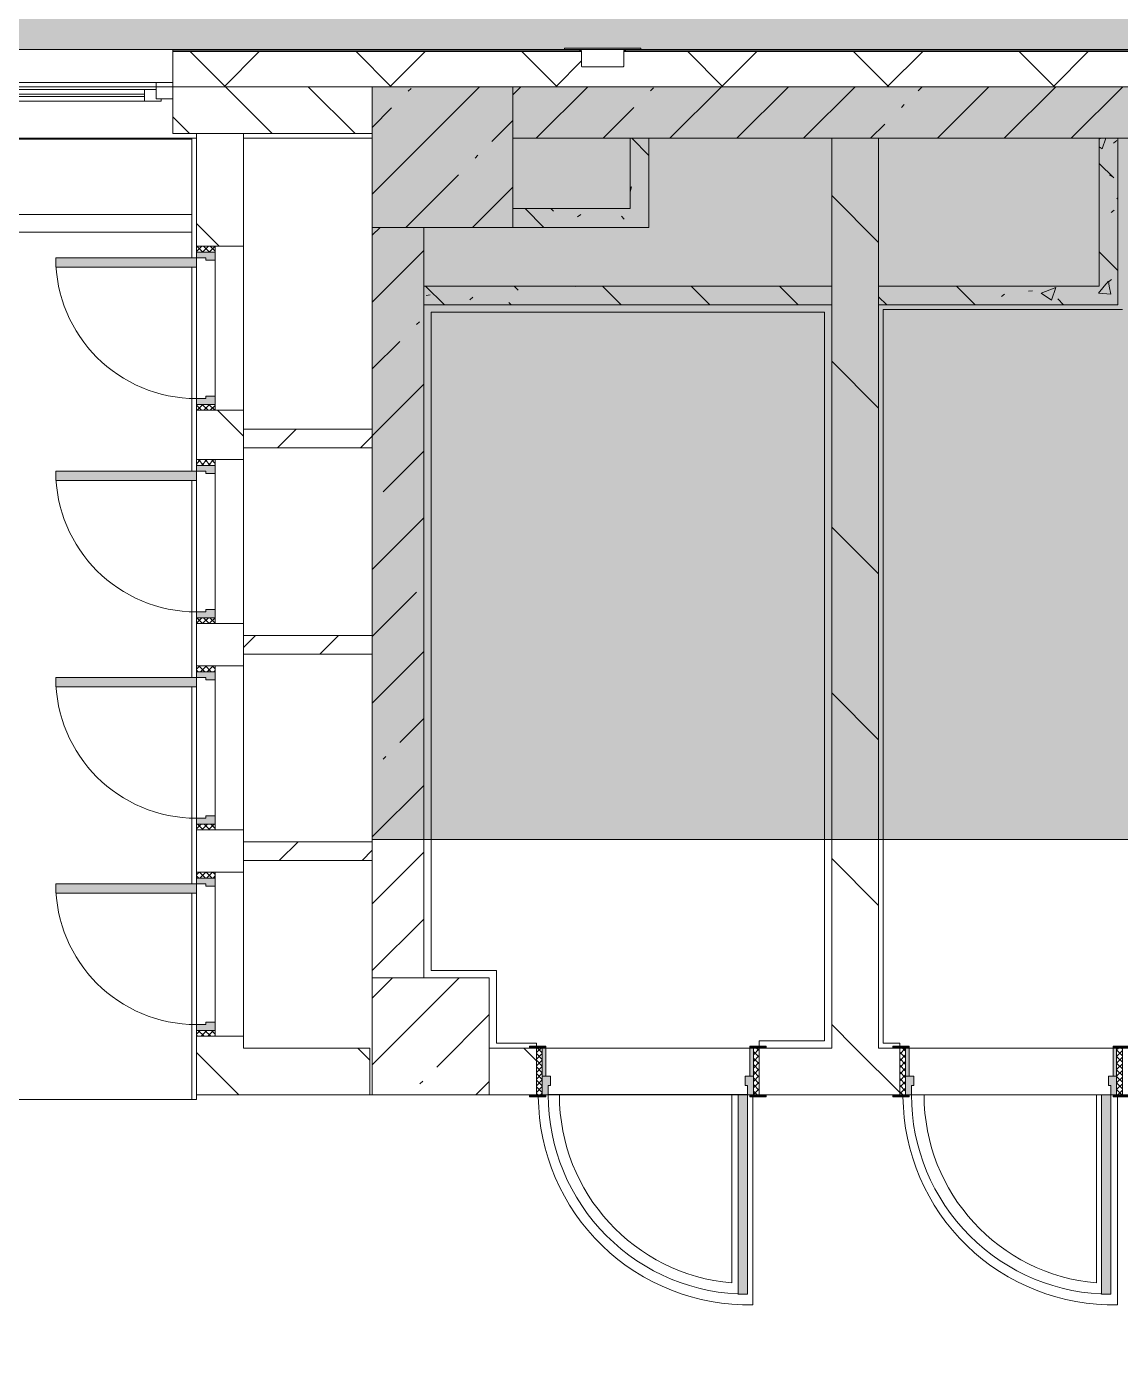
# Model space of a CAD drawing. Header units: millimetres. Extents: x 63482 to 319368, y -8553 to 29000.
# Drawn here: x 147026 to 151689, y 9735 to 15455 of the extents above; entities that cross this region are included whole.
import ezdxf

# ---------------------------------------------------------------- set-up
doc = ezdxf.new("R2010")
doc.units = ezdxf.units.MM
for name, color, linetype, lineweight in [('A-DETL', 7, 'Continuous', 5), ('A-GENM-3', 7, 'Continuous', 5), ('A-GLAZ-2', 7, 'Continuous', 5), ('A-WALL', 7, 'Continuous', 9), ('A-WALL-4', 7, 'Continuous', 5), ('I-WALL-2', 7, 'Continuous', 5), ('S-COLS', 7, 'Continuous', 5)]:
    doc.layers.add(name, color=color, linetype=linetype, lineweight=lineweight)
doc.layers.add('A-DETL-GENF-2', color=7, linetype='Continuous', lineweight=9, true_color=0xd4d4d4, transparency=0.4)
doc.layers.add('A-DETL-GENF-3', color=7, linetype='Continuous', lineweight=9, true_color=0x4994b4, transparency=0.4)
for name, color, linetype, lineweight, true_color in [('A-DOOR-3', 7, 'Continuous', 5, 0xaaaaaa), ('A-DOOR-4', 7, 'Continuous', 5, 0xe2e2e2), ('A-DOOR-FRAM-2', 7, 'Continuous', 5, 0xe2e2e2), ('A-DOOR-FRAM-3', 7, 'Continuous', 5, 0xaaaaaa), ('A-FLOR-2', 7, 'Continuous', 5, 0xaaaaaa), ('A-FLOR-3', 7, 'Continuous', 5, 0x6f9cb0), ('A-GENM-4', 7, 'Continuous', 5, 0x7f7f7f), ('A-WALL-5', 7, 'Continuous', 5, 0x2b586c), ('A-WALL-6', 7, 'Continuous', 9, 0x2b586c), ('A-WALL-7', 7, 'Continuous', 5, 0x7f7f7f), ('I-WALL-3', 7, 'Continuous', 5, 0x2b586c), ('I-WALL-4', 7, 'Continuous', 5, 0x787878), ('S-COLS-1', 7, 'Continuous', 5, 0x2b586c)]:
    doc.layers.add(name, color=color, linetype=linetype, lineweight=lineweight, true_color=true_color)
pattern_1 = [(135, (134788.6, 0), (-353.553, -353.553), [])]
pattern_2 = [(135, (1826.41, 164.685), (-14.14214, -14.14214), []), (225, (1826.41, 164.685), (14.14214, -14.14214), [])]
pattern_3 = [(45, (-296.384, 164.685), (-14.1421, 14.1421), []), (135, (-296.384, 164.685), (-14.1421, -14.1421), [])]
pattern_4 = [(135, (134788.6, 0), (-377.171, -377.171), [533.4, -88.9, 17.78, -88.9]), (135, (134788.6, 376.94), (-377.171, -377.171), []), (50, (134788.6, 0), (637.645, -55.787), [66.675, -733.425]), (355, (134788.6, 0), (-123.35, 668.7), [53.34, -586.74]), (100.451, (134841.7, -4.65), (514.299, 612.908), [56.665, -623.315]), (46.184, (134788.6, 177.8), (948.776, -147.15), [100.012, -1100.137]), (96.636, (134867.7, 165.5), (830.91, 865.997), [85, -934.973]), (351.184, (134788.6, 177.8), (830.918, 865.99), [80.01, -880.11]), (21, (134877.5, 133.35), (530.65, -357.928), [66.675, -733.425]), (326, (134877.5, 133.35), (216.308, 644.658), [53.34, -586.74]), (71.451, (134921.7, 103.5), (746.96, 286.724), [56.665, -623.315]), (37.5, (134788.6, 0), (10.8105, 295.9426), [16.764, -562.864, 16.764, -578.866, -588.962]), (37.5, (134788.6, 0), (10.8105, 295.9426), [-1175.258, 16.764, -572.198]), (7.5, (134788.6, 0), (233.869, 350.6318), [16.764, -322.834, 16.764, -549.529, -224.472]), (7.5, (134788.6, 0), (233.869, 350.6318), [-905.891, 16.764, -207.708]), (327.5, (134590.34, 0), (474.5678, -20.0513), [16.764, -205.486, 16.764, -676.656, -920.115]), (327.5, (134590.34, 0), (474.5678, -20.0513), [-915.67, 16.764, -903.351]), (317.5, (134501.44, 0), (518.452, 88.993), [16.764, -272.161, 16.764, -443.738, -653.415]), (317.5, (134501.44, 0), (518.452, 88.993), [-749.427, 16.764, -636.651])]
pattern_5 = [(45, (134788.6, 0), (-285.123, 285.123), []), (45, (135073.7, 0), (-285.123, 285.123), [504.031, -100.806, 16.764, -84.042])]
pattern_6 = [(45, (134788.6, 0), (-176.7767, 176.7767), [])]

# ---------------------------------------------------------------- blocks, each defined once
blk = doc.blocks.new('BSC_Колонна _Прямоугольная - 600х600-V53-Общий план 3 этажа с размещением фрагментов 3_1-3_8')
at = {"layer": 'S-COLS'}
h = blk.add_hatch(dxfattribs=at)
h.set_pattern_fill('FP_44', color=256, style=0, pattern_type=2)
h.set_pattern_definition([(45, (-14010, -14900), (-285.123, 285.123), []), (45, (-13724.88, -14900), (-285.123, 285.123), [504.031, -100.806, 16.764, -84.042])])
h.paths.add_polyline_path([(-299.7, -300), (300, -300), (300, 300), (-299.7, 300), (-299.7, 212.7)])
blk.add_line((-300, 300), (-300, -300), dxfattribs=at)
at = {"layer": 'S-COLS-1'}
for p, q in [((300, 300), (-299.7, 300)), ((300, -300), (300, 300)), ((-299.7, -300), (300, -300))]:
    blk.add_line(p, q, dxfattribs=at)
blk = doc.blocks.new('110_Дверь_СКБ_1Ст_Внутренняя1 - Д-7_п__950x2100h_Туалет EW30-32897972-Общий план 3 этажа с размещением фрагментов 3_1-3_8')
at = {"layer": 'A-DOOR-3'}
h = blk.add_hatch(dxfattribs=at)
h.set_pattern_fill('FP_54', color=256, style=0, pattern_type=2)
h.set_pattern_definition(pattern_2)
h.paths.add_polyline_path([(487.5, 100), (462.5, 100), (462.5, -100), (487.5, -100), (487.5, 28.7)])
at = {"layer": 'A-DOOR-4'}
h = blk.add_hatch(color=256, dxfattribs=at)
h.paths.add_polyline_path([(462.5, 100), (437.5, 100), (437.5, 60), (427.5, 60), (427.5, 20), (462.5, 20), (462.5, 28.7)])
h.paths.add_polyline_path([(-437.5, 100), (-437.5, 20), (-402.5, 20), (-402.5, 60), (-412.5, 60), (-412.5, 100)])
at = {"layer": 'A-DOOR-FRAM-2'}
for points in [[(-412.5, 950), (-412.5, 100), (-372.5, 100), (-372.5, 950)], [(-492.5, 108), (-492.5, 100), (-422.5, 100), (-422.5, 108)], [(517.5, 108), (447.5, 108), (447.5, 100), (517.5, 100)], [(-422.5, 20), (-437.5, 20), (-437.5, -100), (-422.5, -100)], [(462.5, 20), (447.5, 20), (447.5, -100), (462.5, -100)], [(-492.5, -100), (-492.5, -108), (-422.5, -108), (-422.5, -100)], [(447.5, -100), (447.5, -108), (517.5, -108), (517.5, -100)]]:
    blk.add_hatch(color=256, dxfattribs=at).paths.add_polyline_path(points)
at = {"layer": 'A-DOOR-FRAM-3'}
h = blk.add_hatch(dxfattribs=at)
h.set_pattern_fill('FP_55', color=256, style=0, pattern_type=2)
h.set_pattern_definition(pattern_3)
h.paths.add_polyline_path([(-437.5, 100), (-462.5, 100), (-462.5, -100), (-437.5, -100), (-437.5, 28.7)])
at = {"layer": 'A-DOOR-3'}
for p, q in [((-412.5, 950), (-412.5, 100)), ((-372.5, 950), (-412.5, 950)), ((-372.5, 100), (-372.5, 950)), ((-412.5, 100), (-372.5, 100))]:
    blk.add_line(p, q, dxfattribs=at)
blk.add_arc((-412.5, 100), 850, 360, 90, dxfattribs=at)
at = {"layer": 'A-DOOR-FRAM-3'}
for p, q in [((-422.5, 108), (-492.5, 108)), ((-492.5, 108), (-492.5, 100)), ((-492.5, 100), (-422.5, 100)), ((-437.5, 100), (-462.5, 100)), ((-462.5, 100), (-462.5, -100)), ((-412.5, 100), (-437.5, 100)), ((-437.5, 100), (-437.5, 20)), ((-437.5, -100), (-437.5, 100)), ((-422.5, 100), (-437.5, 100)), ((-437.5, 100), (-437.5, 99)), ((-437.5, 99), (-422.5, 99)), ((-422.5, 100), (-422.5, 108)), ((-422.5, 99), (-422.5, 100)), ((-412.5, 60), (-412.5, 100)), ((-402.5, 60), (-412.5, 60)), ((-402.5, 20), (-402.5, 60)), ((437.5, 60), (427.5, 60)), ((427.5, 60), (427.5, 20)), ((437.5, 100), (437.5, 60)), ((462.5, 100), (437.5, 100)), ((517.5, 108), (447.5, 108)), ((447.5, 108), (447.5, 100)), ((462.5, 100), (447.5, 100)), ((447.5, 100), (447.5, 99)), ((447.5, 100), (517.5, 100)), ((447.5, 99), (462.5, 99)), ((462.5, 20), (462.5, 100)), ((487.5, 100), (462.5, 100)), ((462.5, 100), (462.5, -100)), ((462.5, 99), (462.5, 100)), ((487.5, -100), (487.5, 100)), ((517.5, 100), (517.5, 108)), ((-437.5, 20), (-402.5, 20)), ((-422.5, 20), (-437.5, 20)), ((-437.5, 20), (-437.5, -100)), ((-422.5, -100), (-422.5, 20)), ((427.5, 20), (462.5, 20)), ((462.5, 20), (447.5, 20)), ((447.5, 20), (447.5, -100)), ((462.5, -100), (462.5, 20)), ((-422.5, -100), (-492.5, -100)), ((-492.5, -100), (-492.5, -108)), ((-492.5, -108), (-422.5, -108)), ((-462.5, -100), (-437.5, -100)), ((-437.5, -100), (-422.5, -100)), ((-422.5, -108), (-422.5, -100)), ((447.5, -100), (462.5, -100)), ((517.5, -100), (447.5, -100)), ((447.5, -100), (447.5, -108)), ((447.5, -108), (517.5, -108)), ((462.5, -100), (487.5, -100)), ((517.5, -108), (517.5, -100))]:
    blk.add_line(p, q, dxfattribs=at)
blk = doc.blocks.new('110_Дверь_СКБ_1Ст_Внутренняя1 - Д-7_п__950x2100h_Туалет-32491181-Общий план 3 этажа с размещением фрагментов 3_1-3_8')
at = {"layer": 'A-DOOR-3'}
h = blk.add_hatch(dxfattribs=at)
h.set_pattern_fill('FP_54', color=256, style=0, pattern_type=2)
h.set_pattern_definition(pattern_2)
h.paths.add_polyline_path([(487.5, 100), (462.5, 100), (462.5, -100), (487.5, -100), (487.5, 28.7)])
at = {"layer": 'A-DOOR-4'}
h = blk.add_hatch(color=256, dxfattribs=at)
h.paths.add_polyline_path([(437.5, 100), (437.5, 60), (427.5, 60), (427.5, 20), (462.5, 20), (462.5, 100)])
h.paths.add_polyline_path([(-412.5, 100), (-437.5, 100), (-437.5, 20), (-402.5, 20), (-402.5, 60), (-412.5, 60)])
at = {"layer": 'A-DOOR-FRAM-2'}
for points in [[(-412.5, 950), (-412.5, 100), (-372.5, 100), (-372.5, 950)], [(-492.5, 108), (-492.5, 100), (-422.5, 100), (-422.5, 108)], [(517.5, 108), (447.5, 108), (447.5, 100), (517.5, 100)], [(-422.5, 20), (-437.5, 20), (-437.5, -100), (-422.5, -100)], [(462.5, 20), (447.5, 20), (447.5, -100), (462.5, -100)], [(-492.5, -100), (-492.5, -108), (-422.5, -108), (-422.5, -100)], [(447.5, -100), (447.5, -108), (517.5, -108), (517.5, -100)]]:
    blk.add_hatch(color=256, dxfattribs=at).paths.add_polyline_path(points)
at = {"layer": 'A-DOOR-FRAM-3'}
h = blk.add_hatch(dxfattribs=at)
h.set_pattern_fill('FP_55', color=256, style=0, pattern_type=2)
h.set_pattern_definition(pattern_3)
h.paths.add_polyline_path([(-437.5, 100), (-462.5, 100), (-462.5, -100), (-437.5, -100)])
at = {"layer": 'A-DOOR-3'}
for p, q in [((-412.5, 950), (-412.5, 100)), ((-372.5, 950), (-412.5, 950)), ((-372.5, 100), (-372.5, 950)), ((-412.5, 100), (-372.5, 100))]:
    blk.add_line(p, q, dxfattribs=at)
blk.add_arc((-412.5, 100), 850, 360, 90, dxfattribs=at)
at = {"layer": 'A-DOOR-FRAM-3'}
for p, q in [((-422.5, 108), (-492.5, 108)), ((-492.5, 108), (-492.5, 100)), ((-492.5, 100), (-422.5, 100)), ((-437.5, 100), (-462.5, 100)), ((-462.5, 100), (-462.5, -100)), ((-412.5, 100), (-437.5, 100)), ((-437.5, 100), (-437.5, 20)), ((-437.5, -100), (-437.5, 100)), ((-422.5, 100), (-437.5, 100)), ((-437.5, 100), (-437.5, 99)), ((-437.5, 99), (-422.5, 99)), ((-422.5, 100), (-422.5, 108)), ((-422.5, 99), (-422.5, 100)), ((-412.5, 60), (-412.5, 100)), ((-402.5, 60), (-412.5, 60)), ((-402.5, 20), (-402.5, 60)), ((437.5, 60), (427.5, 60)), ((427.5, 60), (427.5, 20)), ((437.5, 100), (437.5, 60)), ((462.5, 100), (437.5, 100)), ((517.5, 108), (447.5, 108)), ((447.5, 108), (447.5, 100)), ((462.5, 100), (447.5, 100)), ((447.5, 100), (447.5, 99)), ((447.5, 100), (517.5, 100)), ((447.5, 99), (462.5, 99)), ((462.5, 20), (462.5, 100)), ((487.5, 100), (462.5, 100)), ((462.5, 100), (462.5, -100)), ((462.5, 99), (462.5, 100)), ((487.5, -100), (487.5, 100)), ((517.5, 100), (517.5, 108)), ((-437.5, 20), (-402.5, 20)), ((-422.5, 20), (-437.5, 20)), ((-437.5, 20), (-437.5, -100)), ((-422.5, -100), (-422.5, 20)), ((427.5, 20), (462.5, 20)), ((462.5, 20), (447.5, 20)), ((447.5, 20), (447.5, -100)), ((462.5, -100), (462.5, 20)), ((-422.5, -100), (-492.5, -100)), ((-492.5, -100), (-492.5, -108)), ((-492.5, -108), (-422.5, -108)), ((-462.5, -100), (-437.5, -100)), ((-437.5, -100), (-422.5, -100)), ((-422.5, -108), (-422.5, -100)), ((447.5, -100), (462.5, -100)), ((517.5, -100), (447.5, -100)), ((447.5, -100), (447.5, -108)), ((447.5, -108), (517.5, -108)), ((462.5, -100), (487.5, -100)), ((517.5, -108), (517.5, -100))]:
    blk.add_line(p, q, dxfattribs=at)
blk = doc.blocks.new('120_Окно_СКБ_2Ст - 120_Окно_СКБ_2Ст 3100х2500 _мал_створка слева_ 2-V112-Общий план 3 этажа с размещением фрагментов 3_1-3_8')
at = {"layer": 'A-GLAZ-2'}
for p, q in [((-1550, -127), (-1550, -57)), ((-1550, -57), (-1480, -57)), ((1550, -57), (-1550, -57)), ((-1480, -57), (-1480, -127)), ((650, -127), (650, -57)), ((650, -57), (720, -57)), ((720, -57), (720, -127)), ((1480, -127), (1480, -57)), ((1480, -57), (1550, -57)), ((1550, -57), (1550, -127)), ((650, -87), (-1480, -87)), ((-1480, -87), (-1480, -127)), ((-1430, -137), (-1430, -87)), ((-1430, -107), (600, -107)), ((600, -137), (600, -87)), ((650, -127), (650, -87)), ((1480, -87), (720, -87)), ((720, -87), (720, -127)), ((770, -137), (770, -87)), ((770, -107), (1430, -107)), ((1430, -137), (1430, -87)), ((1480, -127), (1480, -87)), ((-1480, -127), (-1550, -127)), ((-1550, -127), (-1500, -127)), ((-1480, -127), (-1500, -127)), ((-1500, -127), (-1500, -137)), ((-1500, -137), (670, -137)), ((670, -137), (-1500, -137)), ((600, -117), (-1430, -117)), ((720, -127), (650, -127)), ((670, -127), (650, -127)), ((670, -127), (700, -127)), ((670, -137), (670, -127)), ((720, -127), (700, -127)), ((700, -127), (700, -137)), ((700, -137), (1500, -137)), ((1500, -137), (700, -137)), ((1430, -117), (770, -117)), ((1550, -127), (1480, -127)), ((1500, -127), (1480, -127)), ((1500, -127), (1550, -127)), ((1500, -137), (1500, -127))]:
    blk.add_line(p, q, dxfattribs=at)
blk = doc.blocks.new('BSC_Колонна _Прямоугольная - 500х500-V147-Общий план 3 этажа с размещением фрагментов 3_1-3_8')
at = {"layer": 'S-COLS'}
h = blk.add_hatch(dxfattribs=at)
h.set_pattern_fill('FP_103', color=256, style=0, pattern_type=2)
h.set_pattern_definition([(45, (-13960, -11150), (-285.123, 285.123), []), (45, (-13674.88, -11150), (-285.123, 285.123), [504.031, -100.806, 16.764, -84.042])])
h.paths.add_polyline_path([(-250, -250), (250, -250), (250, 250), (-250, 250), (-250, -178.7)])
for p, q in [((250, 250), (-250, 250)), ((-250, 250), (-250, -250)), ((250, -250), (250, 250)), ((-250, -250), (250, -250))]:
    blk.add_line(p, q, dxfattribs=at)
blk = doc.blocks.new('110_Дверь_СКБ_1Ст - д-18 700x2100h_Технический шкаф ЭОМ и СС-V107-Общий план 3 этажа с размещением фрагментов 3_1-3_8')
at = {"layer": 'A-DOOR-3'}
h = blk.add_hatch(dxfattribs=at)
h.set_pattern_fill('FP_88', color=256, style=0, pattern_type=2)
h.set_pattern_definition([(135, (1951.41, 164.685), (-14.14214, -14.14214), []), (225, (1951.41, 164.685), (14.14214, -14.14214), [])])
h.paths.add_polyline_path([(362.5, 100), (337.5, 100), (337.5, 20), (362.5, 20)])
at = {"layer": 'A-DOOR-4'}
h = blk.add_hatch(color=256, dxfattribs=at)
h.paths.add_polyline_path([(-287.5, 100), (-312.5, 100), (-312.5, 20), (-277.5, 20), (-277.5, 60), (-287.5, 60)])
h.paths.add_polyline_path([(315.9, 100), (312.5, 100), (312.5, 60), (302.5, 60), (302.5, 20), (337.5, 20), (337.5, 100)])
at = {"layer": 'A-DOOR-FRAM-2'}
blk.add_hatch(color=256, dxfattribs=at).paths.add_polyline_path([(272.5, 700), (272.5, 100), (312.5, 100), (312.5, 700)])
at = {"layer": 'A-DOOR-FRAM-3'}
h = blk.add_hatch(dxfattribs=at)
h.set_pattern_fill('FP_89', color=256, style=0, pattern_type=2)
h.set_pattern_definition([(45, (-171.384, 164.685), (-14.1421, 14.1421), []), (135, (-171.384, 164.685), (-14.1421, -14.1421), [])])
h.paths.add_polyline_path([(-312.5, 100), (-337.5, 100), (-337.5, 20), (-312.5, 20)])
at = {"layer": 'A-DOOR-3'}
for p, q in [((312.5, 700), (272.5, 700)), ((272.5, 700), (272.5, 100)), ((312.5, 100), (312.5, 700)), ((272.5, 100), (312.5, 100))]:
    blk.add_line(p, q, dxfattribs=at)
blk.add_arc((312.5, 100), 600, 90, 180, dxfattribs=at)
at = {"layer": 'A-DOOR-FRAM-3'}
for p, q in [((-312.5, 100), (-337.5, 100)), ((-337.5, 100), (-337.5, 20)), ((-287.5, 100), (-312.5, 100)), ((-312.5, 100), (-312.5, 20)), ((-312.5, 20), (-312.5, 100)), ((-287.5, 60), (-287.5, 100)), ((-287.5, 100), (272.5, 100)), ((-277.5, 60), (-287.5, 60)), ((-277.5, 20), (-277.5, 60)), ((312.5, 60), (302.5, 60)), ((302.5, 60), (302.5, 20)), ((312.5, 100), (312.5, 60)), ((337.5, 100), (312.5, 100)), ((337.5, 20), (337.5, 100)), ((362.5, 100), (337.5, 100)), ((337.5, 100), (337.5, 20)), ((362.5, 20), (362.5, 100)), ((-337.5, 20), (-312.5, 20)), ((-312.5, 20), (-277.5, 20)), ((302.5, 20), (-277.5, 20)), ((302.5, 20), (337.5, 20)), ((337.5, 20), (362.5, 20))]:
    blk.add_line(p, q, dxfattribs=at)
blk = doc.blocks.new('Уголок вложенный - Уголок вложенный-23964580-Общий план 3 этажа с размещением фрагментов 3_1-3_8')
at = {"layer": 'A-GENM-3'}
for p, q in [((14603, 15288), (14603, 15349)), ((14610, 15285), (14606, 15285))]:
    blk.add_line(p, q, dxfattribs=at)
at = {"layer": 'A-GENM-3', "flags": 128}
for points in [[(14603, 15349), (14602.8, 15351), (14602.1, 15352.9), (14601, 15354.6), (14599.6, 15356), (14597.9, 15357.1), (14596, 15357.8), (14594, 15358)], [(14606, 15285), (14605.3, 15285.1), (14604.7, 15285.3), (14604.1, 15285.7), (14603.7, 15286.1), (14603.3, 15286.7), (14603.1, 15287.3), (14603, 15288)]]:
    blk.add_lwpolyline(points, dxfattribs=at)
at = {"layer": 'A-GENM-4'}
for p, q in [((14530, 15361), (14530, 15365)), ((14594, 15358), (14533, 15358))]:
    blk.add_line(p, q, dxfattribs=at)
at = {"layer": 'A-GENM-4', "flags": 128}
blk.add_lwpolyline([(14533, 15358), (14532.3, 15358.1), (14531.7, 15358.3), (14531.1, 15358.7), (14530.7, 15359.1), (14530.3, 15359.7), (14530.1, 15360.3), (14530, 15361)], dxfattribs=at)
blk = doc.blocks.new('Уголок вложенный - Уголок вложенный-V172-Общий план 3 этажа с размещением фрагментов 3_1-3_8')
at = {"layer": 'A-GENM-3'}
for p, q in [((14783, 15349), (14783, 15288)), ((14780, 15285), (14776, 15285))]:
    blk.add_line(p, q, dxfattribs=at)
at = {"layer": 'A-GENM-3', "flags": 128}
for points in [[(14792, 15358), (14790, 15357.8), (14788.1, 15357.1), (14786.4, 15356), (14785, 15354.6), (14783.9, 15352.9), (14783.2, 15351), (14783, 15349)], [(14783, 15288), (14782.9, 15287.3), (14782.7, 15286.7), (14782.3, 15286.1), (14781.9, 15285.7), (14781.3, 15285.3), (14780.7, 15285.1), (14780, 15285)]]:
    blk.add_lwpolyline(points, dxfattribs=at)
at = {"layer": 'A-GENM-4'}
for p, q in [((14853, 15358), (14792, 15358)), ((14856, 15365), (14856, 15361))]:
    blk.add_line(p, q, dxfattribs=at)
at = {"layer": 'A-GENM-4', "flags": 128}
blk.add_lwpolyline([(14856, 15361), (14855.9, 15360.3), (14855.7, 15359.7), (14855.3, 15359.1), (14854.9, 15358.7), (14854.3, 15358.3), (14853.7, 15358.1), (14853, 15358)], dxfattribs=at)
blk = doc.blocks.new('Уголок вложенный - Уголок вложенный-V173-Общий план 3 этажа с размещением фрагментов 3_1-3_8')
at = {"layer": 'A-GENM-3'}
blk.add_line((14776, 15285), (14610, 15285), dxfattribs=at)
at = {"layer": 'A-GENM-3', "flags": 128}
for points in [[(14597.9, 15357.1), (14596, 15357.8), (14594, 15358)], [(14792, 15358), (14790, 15357.8), (14788.1, 15357.1)]]:
    blk.add_lwpolyline(points, dxfattribs=at)
blk = doc.blocks.new('Уголок вложенный - Уголок вложенный-V174-Общий план 3 этажа с размещением фрагментов 3_1-3_8')
at = {"layer": 'A-GENM-3'}
for p, q in [((14603, 15349), (14603, 15288)), ((14783, 15288), (14783, 15349)), ((14606, 15285), (14780, 15285))]:
    blk.add_line(p, q, dxfattribs=at)
at = {"layer": 'A-GENM-3', "flags": 128}
for points in [[(14594, 15358), (14596, 15357.8), (14597.9, 15357.1), (14599.6, 15356), (14601, 15354.6), (14602.1, 15352.9), (14602.8, 15351), (14603, 15349)], [(14783, 15349), (14783.2, 15351), (14783.9, 15352.9), (14785, 15354.6), (14786.4, 15356), (14788.1, 15357.1), (14790, 15357.8), (14792, 15358)], [(14603, 15288), (14603.1, 15287.3), (14603.3, 15286.7), (14603.7, 15286.1), (14604.1, 15285.7), (14604.7, 15285.3), (14605.3, 15285.1), (14606, 15285)], [(14780, 15285), (14780.7, 15285.1), (14781.3, 15285.3), (14781.9, 15285.7), (14782.3, 15286.1), (14782.7, 15286.7), (14782.9, 15287.3), (14783, 15288)]]:
    blk.add_lwpolyline(points, dxfattribs=at)
at = {"layer": 'A-GENM-4'}
for p, q in [((14530, 15365), (14856, 15365)), ((14530, 15365), (14530, 15361)), ((14533, 15358), (14853, 15358)), ((14856, 15361), (14856, 15365))]:
    blk.add_line(p, q, dxfattribs=at)
at = {"layer": 'A-GENM-4', "flags": 128}
for points in [[(14530, 15361), (14530.1, 15360.3), (14530.3, 15359.7), (14530.7, 15359.1), (14531.1, 15358.7), (14531.7, 15358.3), (14532.3, 15358.1), (14533, 15358)], [(14853, 15358), (14853.7, 15358.1), (14854.3, 15358.3), (14854.9, 15358.7), (14855.3, 15359.1), (14855.7, 15359.7), (14855.9, 15360.3), (14856, 15361)]]:
    blk.add_lwpolyline(points, dxfattribs=at)
blk = doc.blocks.new('Зашивка приборов отопления34 - Зашивка приборов отопления-33324488-Общий план 3 этажа с размещением фрагментов 3_1-3_8')
at = {"layer": 'A-WALL-4'}
for p, q in [((34187.8, 26888.4), (34187.8, 26567.4)), ((40348, 26888.4), (34187.8, 26888.4)), ((40348, 26567.4), (40348, 26888.4)), ((34187.8, 26567.4), (40348, 26567.4)), ((40348, 26567.4), (34187.8, 26567.4)), ((34187.8, 26567.4), (34187.8, 26492.4)), ((40348, 26492.4), (40348, 26567.4)), ((34187.8, 26492.4), (40348, 26492.4))]:
    blk.add_line(p, q, dxfattribs=at)

msp = doc.modelspace()

# ---------------------------------------------------------------- hatches: boundary and pattern name
at = {"layer": 'A-DETL-GENF-2'}
msp.add_hatch(color=256, dxfattribs=at).paths.add_polyline_path([(134338.4, 14774.9), (134520.6, 14774.9), (134520.6, 15358), (173548.6, 15358), (173548.6, 23888.3), (168716.7, 23888.3), (168716.7, 27398.1), (132379.5, 27398.1), (132379.5, 14774.9), (133338.5, 14774.9)])
at = {"layer": 'A-DETL-GENF-3'}
h = msp.add_hatch(color=256, dxfattribs=at)
h.paths.add_polyline_path([(205835.8, -250), (206868.6, -250), (206868.6, 7900), (200198.6, 7900), (200198.6, -250), (205335.8, -250)])
h.paths.add_polyline_path([(250334.1, 5180), (254118.6, 5180), (254118.6, 10600), (246718.6, 10600), (246718.6, 5180)])
h.paths.add_polyline_path([(235334.7, 5180), (236398.6, 5180), (236398.6, 10600), (228998.6, 10600), (228998.6, 5180), (234334.7, 5180)])
h.paths.add_polyline_path([(146338, 6170), (161550.4, 6170), (161550.4, 9503.2), (144448.6, 9503.2), (144448.6, 6170)])
h.paths.add_polyline_path([(186336.5, 6250), (199018.6, 6250), (199018.6, 11900), (170005.7, 11900), (170005.7, 6250), (184336.6, 6250)])
h.paths.add_polyline_path([(154337.7, 11990), (154770.6, 11990), (154770.6, 15200), (148498.8, 15200), (148498.8, 11990), (152337.8, 11990)])
h.paths.add_polyline_path([(244334.3, 13400), (245838.6, 13400), (245838.6, 15610), (244308.6, 15610), (244308.6, 13400)])
h.paths.add_polyline_path([(235588.6, 13400), (235588.6, 17530), (233067.6, 17530), (233067.6, 13400), (235334.7, 13400)])
at = {"layer": 'A-WALL-4'}
h = msp.add_hatch(dxfattribs=at)
h.set_pattern_fill('FP_52', color=256, style=0, pattern_type=2)
h.set_pattern_definition([(45, (134788.6, 0), (-353.5534, 353.5534), []), (135, (134788.6, 0), (-353.5534, -353.5534), [])])
h.paths.add_polyline_path([(176948.6, 15200), (176948.6, 15350), (172598.6, 15350), (172598.6, 15200), (176336.9, 15200)])
h.paths.add_polyline_path([(164789.3, 15200), (166898.6, 15200), (166898.6, 15350), (164805.6, 15349), (164805.6, 15288), (164798.6, 15285), (164025.6, 15288), (164025.6, 15350), (160398.8, 15349), (160398.8, 15288), (160391.8, 15285), (159218.8, 15288), (159218.8, 15350), (154578.6, 15349), (154578.6, 15288), (154571.6, 15285), (153798.6, 15288), (153798.6, 15350), (149571.6, 15349), (149571.6, 15288), (149564.6, 15285), (149391.6, 15288), (149391.4, 15350), (147648.6, 15350), (147648.6, 15200), (164337.3, 15200)])
h.paths.add_polyline_path([(170198.6, 15200), (170198.6, 15350), (169448.6, 15350), (169448.6, 15200)])
h.paths.add_polyline_path([(167837.2, 15200), (168028.6, 15200), (168023.6, 15350), (167798.6, 15350), (167798.6, 15200)])
h.paths.add_polyline_path([(138338.3, 15200), (141548.6, 15200), (141548.6, 15350), (134828.6, 15350), (134828.6, 15293), (134678.6, 15293), (134678.6, 15200), (136338.4, 15200)])
h.paths.add_polyline_path([(142448.6, 15200), (143048.6, 15200), (143048.6, 15350), (142448.6, 15350)])
h.paths.add_polyline_path([(143948.6, 15200), (144548.6, 15200), (144548.6, 15350), (143948.6, 15350)])
h.paths.add_polyline_path([(168548.6, 15200), (168548.6, 15350), (168398.6, 15350), (168398.6, 15200)])
h = msp.add_hatch(dxfattribs=at)
h.set_pattern_fill('FP_50', color=256, style=0, pattern_type=2)
h.set_pattern_definition([(135, (134788.6, 0), (-176.7767, -176.7767), [])])
h.paths.add_polyline_path([(139448.6, 15000), (140948.6, 15000), (140948.6, 15200), (139448.6, 15200), (139448.6, 15112.7)])
h.paths.add_polyline_path([(142448.6, 15000), (143048.6, 15000), (143048.6, 15200), (142448.6, 15200), (142448.6, 15112.7)])
h.paths.add_polyline_path([(144548.6, 15000), (144548.6, 15200), (143948.6, 15200), (143948.6, 15000)])
h.paths.add_polyline_path([(148498.6, 15000), (148498.6, 15200), (147648.6, 15200), (147648.6, 15000), (148337.9, 15000)])
at = {"layer": 'I-WALL-2'}
h = msp.add_hatch(dxfattribs=at)
h.set_pattern_fill('FP_48', color=256, style=0, pattern_type=2)
h.set_pattern_definition(pattern_5)
h.paths.add_polyline_path([(149678.6, 14980), (152898.8, 14980), (152898.8, 15200), (149098.6, 15200), (149098.6, 14980), (149598.6, 14980)])
h.paths.add_polyline_path([(154770.6, 14980), (154770.6, 15200), (153498.8, 15200), (153498.8, 14980), (154337.7, 14980)])
h = msp.add_hatch(dxfattribs=at)
h.set_pattern_fill('FP_51', color=256, style=0, pattern_type=2)
h.set_pattern_definition(pattern_1)
h.paths.add_polyline_path([(147829.8, 11100), (147949.8, 11100), (147949.8, 11150), (147749.8, 11150), (147749.8, 11100)])
h.paths.add_polyline_path([(147829.8, 11850), (147949.8, 11850), (147949.8, 12030), (147749.8, 12030), (147749.8, 11850)])
h.paths.add_polyline_path([(147949.8, 12730), (147949.8, 12910), (147749.8, 12910), (147749.8, 12730), (147829.8, 12730)])
h.paths.add_polyline_path([(147829.8, 13610), (147949.8, 13610), (147949.8, 13819.9), (147749.8, 13819.9), (147749.8, 13610)])
h.paths.add_polyline_path([(147829.8, 14519.9), (147949.8, 14519.9), (147949.8, 15000), (147749.8, 15000), (147749.8, 14519.9)])
h = msp.add_hatch(dxfattribs=at)
h.set_pattern_fill('FP_51', color=256, style=0, pattern_type=2)
h.set_pattern_definition(pattern_1)
h.paths.add_polyline_path([(150658.6, 11990), (150658.6, 14980), (150458.6, 14980), (150458.6, 11990), (150602.4, 11990)])
h = msp.add_hatch(dxfattribs=at)
h.set_pattern_fill('FP_48', color=256, style=0, pattern_type=2)
h.set_pattern_definition(pattern_5)
h.paths.add_polyline_path([(148630.7, 11990), (148719.6, 11990), (148719.6, 14600), (148499.6, 14600), (148499.6, 11990), (148625.5, 11990)])
h = msp.add_hatch(dxfattribs=at)
h.set_pattern_fill('FP_53', color=256, style=0, pattern_type=2)
h.set_pattern_definition(pattern_6)
h.paths.add_polyline_path([(148337.9, 13660), (148498.8, 13660), (148498.8, 13740), (147949.8, 13740), (147949.8, 13660)])
h = msp.add_hatch(dxfattribs=at)
h.set_pattern_fill('FP_53', color=256, style=0, pattern_type=2)
h.set_pattern_definition(pattern_6)
h.paths.add_polyline_path([(148498.8, 13660), (148499.6, 13660), (148498.8, 13740)])
h = msp.add_hatch(dxfattribs=at)
h.set_pattern_fill('FP_53', color=256, style=0, pattern_type=2)
h.set_pattern_definition(pattern_6)
h.paths.add_polyline_path([(148337.9, 12780), (148498.8, 12780), (148498.8, 12860), (147949.8, 12860), (147949.8, 12780)])
h = msp.add_hatch(dxfattribs=at)
h.set_pattern_fill('FP_53', color=256, style=0, pattern_type=2)
h.set_pattern_definition(pattern_6)
h.paths.add_polyline_path([(148498.8, 12780), (148499.6, 12780), (148498.8, 12860)])
h = msp.add_hatch(dxfattribs=at)
h.set_pattern_fill('FP_53', color=256, style=0, pattern_type=2)
h.set_pattern_definition(pattern_6)
h.paths.add_polyline_path([(148499.6, 11900), (148499.6, 11980), (147949.8, 11980), (147949.8, 11900), (148337.9, 11900)])
h = msp.add_hatch(dxfattribs=at)
h.set_pattern_fill('FP_48', color=256, style=0, pattern_type=2)
h.set_pattern_definition(pattern_5)
h.paths.add_polyline_path([(148499.6, 11400), (148719.6, 11400), (148719.6, 11990), (148499.6, 11990), (148499.6, 11562.9)])
h = msp.add_hatch(dxfattribs=at)
h.set_pattern_fill('FP_51', color=256, style=0, pattern_type=2)
h.set_pattern_definition(pattern_1)
h.paths.add_polyline_path([(150658.6, 11100), (150658.6, 11990), (150458.6, 11990), (150458.6, 11100)])
h = msp.add_hatch(dxfattribs=at)
h.set_pattern_fill('FP_51', color=256, style=0, pattern_type=2)
h.set_pattern_definition(pattern_1)
h.paths.add_polyline_path([(148489.6, 10900), (148489.6, 11100), (147749.8, 11100), (147749.8, 10900), (148337.9, 10900)])
h = msp.add_hatch(dxfattribs=at)
h.set_pattern_fill('FP_51', color=256, style=0, pattern_type=2)
h.set_pattern_definition(pattern_1)
h.paths.add_polyline_path([(154498.6, 10900), (154498.6, 11100), (151698.6, 11100), (151698.6, 10900), (154337.7, 10900)])
h.paths.add_polyline_path([(150748.6, 10900), (150748.6, 11100), (150149.6, 11100), (150149.6, 10900), (150718.6, 10900)])
h.paths.add_polyline_path([(149199.6, 10900), (149199.6, 11100), (148998.6, 11100), (148998.6, 10900), (149169.6, 10900)])
at = {"layer": 'I-WALL-4'}
h = msp.add_hatch(dxfattribs=at)
h.set_pattern_fill('FP_58', color=256, style=0, pattern_type=2)
h.set_pattern_definition(pattern_4)
h.paths.add_polyline_path([(149678.6, 14680), (149678.6, 14980), (149598.6, 14980), (149598.6, 14680)])
h = msp.add_hatch(dxfattribs=at)
h.set_pattern_fill('FP_58', color=256, style=0, pattern_type=2)
h.set_pattern_definition(pattern_4)
h.paths.add_polyline_path([(151678.6, 14350), (151678.6, 14980), (151598.6, 14980), (151598.6, 14350)])
h = msp.add_hatch(dxfattribs=at)
h.set_pattern_fill('FP_58', color=256, style=0, pattern_type=2)
h.set_pattern_definition(pattern_4)
h.paths.add_polyline_path([(149671.1, 14600), (149678.6, 14600), (149678.6, 14680), (149098.6, 14680), (149098.6, 14600)])
h = msp.add_hatch(dxfattribs=at)
h.set_pattern_fill('FP_58', color=256, style=0, pattern_type=2)
h.set_pattern_definition(pattern_4)
h.paths.add_polyline_path([(150458.6, 14270), (150458.6, 14350), (148719.6, 14350), (148719.6, 14270), (150337.8, 14270)])
h = msp.add_hatch(dxfattribs=at)
h.set_pattern_fill('FP_58', color=256, style=0, pattern_type=2)
h.set_pattern_definition(pattern_4)
h.paths.add_polyline_path([(150658.6, 14270), (151678.6, 14270), (151678.6, 14350), (150658.6, 14350)])

# ---------------------------------------------------------------- linework, layer by layer
at = {"layer": 'A-DETL'}
for p, q in [((134520.6, 15358), (173548.6, 15358)), ((154770.6, 15200), (148498.8, 15200)), ((148498.8, 15200), (148498.8, 11990)), ((148498.8, 11990), (154770.6, 11990))]:
    msp.add_line(p, q, dxfattribs=at)
at = {"layer": 'A-FLOR-2'}
for p, q in [((147729.8, 14980), (141548.6, 14980)), ((147729.8, 14655), (147729.8, 14980)), ((141548.6, 14655), (147729.8, 14655)), ((147729.8, 14469.9), (147729.8, 14580)), ((147729.8, 13560), (147729.8, 14429.9)), ((147729.8, 12680), (147729.8, 13520)), ((147729.8, 11800), (147729.8, 12640)), ((147729.8, 10880), (147729.8, 11760)), ((148750.6, 11431), (149029.6, 11431)), ((149029.6, 11431), (149029.6, 11120)), ((149029.6, 11120), (149199.6, 11120)), ((149199.6, 11120), (149199.6, 11108)), ((150149.6, 11108), (150149.6, 11131)), ((150149.6, 11131), (150427.6, 11131)), ((150678.6, 11120), (150748.6, 11120)), ((150748.6, 11120), (150748.6, 11108)), ((147749.8, 10880), (135124.6, 10880)), ((147749.8, 10900), (147749.8, 10880)), ((148498.6, 10900), (148489.6, 10900)), ((149297.5, 10899.9), (149239.6, 10899.9)), ((149249.6, 10901.4), (150099.6, 10901.4)), ((150059.6, 10899.9), (150032.5, 10899.9)), ((150032.5, 10899.9), (150032.5, 10097.9)), ((150109.6, 10899.9), (150099.6, 10899.9)), ((150122.5, 10005.1), (150122.5, 10892)), ((150852.5, 10899.9), (150788.6, 10899.9)), ((150798.6, 10900), (151608.6, 10900)), ((151608.6, 10899.9), (151587.5, 10899.9)), ((151587.5, 10899.9), (151587.5, 10097.9)), ((151658.6, 10899.9), (151648.6, 10899.9)), ((151677.5, 10005.1), (151677.5, 10892))]:
    msp.add_line(p, q, dxfattribs=at)
for centre, radius, start, end in [((150102.5, 10899.9), 895, 180.5053, 271.2805), ((150102.5, 10899.9), 805, 180, 265.0115), ((151657.5, 10899.9), 895, 180.5053, 271.2805), ((151657.5, 10899.9), 805, 180, 265.0115)]:
    msp.add_arc(centre, radius, start, end, dxfattribs=at)
at = {"layer": 'A-FLOR-3'}
for p, q in [((151698.6, 14250), (150678.6, 14250)), ((150678.6, 14250), (150678.6, 11120)), ((150427.6, 14239), (148750.6, 14239)), ((148750.6, 14239), (148750.6, 11431)), ((150427.6, 11131), (150427.6, 14239))]:
    msp.add_line(p, q, dxfattribs=at)
at = {"layer": 'A-WALL'}
for p, q in [((149390.6, 15353), (147648.6, 15353)), ((149391.5, 15350), (147648.6, 15350)), ((153799, 15350), (149571.7, 15350)), ((153800.3, 15353), (149572.5, 15353)), ((148498.6, 15200), (147648.6, 15200)), ((147648.6, 15200), (148498.6, 15200)), ((147949.8, 15000), (147749.8, 15000)), ((147949.8, 13740), (147949.8, 13660)), ((147949.8, 12860), (147949.8, 12780)), ((147949.8, 11980), (147949.8, 11900)), ((148499.6, 11900), (148499.6, 11980))]:
    msp.add_line(p, q, dxfattribs=at)
at = {"layer": 'A-WALL-4'}
for p, q in [((147648.6, 15358), (147648.6, 15000)), ((147648.6, 15200), (144548.6, 15200)), ((147648.6, 15000), (147749.8, 15000)), ((147949.8, 15000), (148498.6, 15000))]:
    msp.add_line(p, q, dxfattribs=at)
at = {"layer": 'A-WALL-5'}
msp.add_line((149098.6, 15200), (156698.6, 15200), dxfattribs=at)
at = {"layer": 'A-WALL-6'}
for p, q in [((152898.8, 15200), (149098.6, 15200)), ((149678.6, 14980), (149598.6, 14980)), ((150658.6, 14980), (150458.6, 14980)), ((151678.6, 14980), (151598.6, 14980)), ((148719.6, 14350), (148719.6, 14270)), ((150458.6, 14270), (150458.6, 14350)), ((150658.6, 14350), (150658.6, 14270)), ((148499.6, 13660), (148499.6, 13740)), ((148499.6, 12780), (148499.6, 12860))]:
    msp.add_line(p, q, dxfattribs=at)
at = {"layer": 'A-WALL-7'}
for p, q in [((149321.6, 15358), (134828.6, 15358)), ((149395.5, 15358), (149382.6, 15358)), ((149580.6, 15358), (149567.7, 15358)), ((153728.6, 15358), (149641.6, 15358))]:
    msp.add_line(p, q, dxfattribs=at)
at = {"layer": 'I-WALL-2'}
for p, q in [((147749.8, 15000), (147749.8, 14519.9)), ((147949.8, 15000), (147949.8, 13740)), ((147749.8, 14980), (147729.8, 14980)), ((148498.6, 14980), (147949.8, 14980)), ((147829.8, 14519.9), (147949.8, 14519.9)), ((147749.8, 13819.9), (147749.8, 13610)), ((147949.8, 13819.9), (147829.8, 13819.9)), ((148498.8, 13740), (147949.8, 13740)), ((147949.8, 13660), (147949.8, 12860)), ((147949.8, 13660), (148498.8, 13660)), ((147829.8, 13610), (147949.8, 13610)), ((147749.8, 12910), (147749.8, 12730)), ((147949.8, 12910), (147829.8, 12910)), ((148498.8, 12860), (147949.8, 12860)), ((147949.8, 12780), (147949.8, 11980)), ((147949.8, 12780), (148498.8, 12780)), ((147829.8, 12730), (147949.8, 12730)), ((147749.8, 12030), (147749.8, 11850)), ((147949.8, 12030), (147829.8, 12030)), ((148499.6, 11980), (147949.8, 11980)), ((147949.8, 11900), (147949.8, 11100)), ((147949.8, 11900), (148499.6, 11900)), ((148499.6, 11900), (148499.6, 11400)), ((147829.8, 11850), (147949.8, 11850)), ((147749.8, 11150), (147749.8, 10900)), ((147949.8, 11150), (147829.8, 11150)), ((148489.6, 11100), (147949.8, 11100)), ((148489.6, 10900), (148489.6, 11100)), ((149169.6, 11100), (148998.6, 11100)), ((149239.6, 11100), (150109.6, 11100)), ((150458.6, 11100), (150179.6, 11100)), ((150718.6, 11100), (150658.6, 11100)), ((150788.6, 11100), (151658.6, 11100)), ((147749.8, 10900), (148489.6, 10900)), ((148998.6, 10900), (149169.6, 10900)), ((150059.6, 10900), (149249.6, 10900)), ((150179.6, 10900), (150718.6, 10900)), ((151608.6, 10900), (150798.6, 10900))]:
    msp.add_line(p, q, dxfattribs=at)
at = {"layer": 'I-WALL-3'}
for p, q in [((149098.6, 14980), (149598.6, 14980)), ((149598.6, 14980), (149598.6, 14680)), ((149678.6, 14980), (150458.6, 14980)), ((149678.6, 14600), (149678.6, 14980)), ((150458.6, 14980), (150458.6, 14350)), ((150658.6, 14350), (150658.6, 14980)), ((150658.6, 14980), (151598.6, 14980)), ((151598.6, 14980), (151598.6, 14350)), ((151678.6, 14270), (151678.6, 14980)), ((151678.6, 14980), (152898.8, 14980)), ((149598.6, 14680), (149098.6, 14680)), ((148499.6, 14600), (148499.6, 13740)), ((148719.6, 14350), (148719.6, 14600)), ((149098.6, 14600), (149678.6, 14600)), ((150458.6, 14350), (148719.6, 14350)), ((151598.6, 14350), (150658.6, 14350)), ((148719.6, 14270), (150458.6, 14270)), ((148719.6, 11400), (148719.6, 14270)), ((150458.6, 14270), (150458.6, 11100)), ((150658.6, 11100), (150658.6, 14270)), ((150658.6, 14270), (151678.6, 14270)), ((148499.6, 13660), (148499.6, 12860)), ((148499.6, 12780), (148499.6, 11980))]:
    msp.add_line(p, q, dxfattribs=at)

# ---------------------------------------------------------------- block references
at = {"layer": 'A-DOOR-3'}
for name, p, rotation in [('110_Дверь_СКБ_1Ст - д-18 700x2100h_Технический шкаф ЭОМ и СС-V107-Общий план 3 этажа с размещением фрагментов 3_1-3_8', (147849.8, 14157.4), 89.99999999999991), ('110_Дверь_СКБ_1Ст - д-18 700x2100h_Технический шкаф ЭОМ и СС-V107-Общий план 3 этажа с размещением фрагментов 3_1-3_8', (147849.8, 13247.5), 89.99999999999991), ('110_Дверь_СКБ_1Ст - д-18 700x2100h_Технический шкаф ЭОМ и СС-V107-Общий план 3 этажа с размещением фрагментов 3_1-3_8', (147849.8, 12367.5), 89.99999999999991), ('110_Дверь_СКБ_1Ст - д-18 700x2100h_Технический шкаф ЭОМ и СС-V107-Общий план 3 этажа с размещением фрагментов 3_1-3_8', (147849.8, 11487.5), 89.99999999999991), ('110_Дверь_СКБ_1Ст_Внутренняя1 - Д-7_п__950x2100h_Туалет-32491181-Общий план 3 этажа с размещением фрагментов 3_1-3_8', (149687.1, 11000), 180), ('110_Дверь_СКБ_1Ст_Внутренняя1 - Д-7_п__950x2100h_Туалет EW30-32897972-Общий план 3 этажа с размещением фрагментов 3_1-3_8', (151236.1, 11000), 180)]:
    msp.add_blockref(name, p, dxfattribs=dict(at, rotation=rotation))
at = {"layer": 'A-GENM-3'}
for name in ['Уголок вложенный - Уголок вложенный-23964580-Общий план 3 этажа с размещением фрагментов 3_1-3_8', 'Уголок вложенный - Уголок вложенный-V174-Общий план 3 этажа с размещением фрагментов 3_1-3_8', 'Уголок вложенный - Уголок вложенный-V173-Общий план 3 этажа с размещением фрагментов 3_1-3_8', 'Уголок вложенный - Уголок вложенный-V172-Общий план 3 этажа с размещением фрагментов 3_1-3_8']:
    msp.add_blockref(name, (134788.6, 0), dxfattribs=at)
at = {"layer": 'A-GLAZ-2'}
msp.add_blockref('120_Окно_СКБ_2Ст - 120_Окно_СКБ_2Ст 3100х2500 _мал_створка слева_ 2-V112-Общий план 3 этажа с размещением фрагментов 3_1-3_8', (146098.6, 15275), dxfattribs=at)
at = {"layer": 'A-WALL-4'}
msp.add_blockref('Зашивка приборов отопления34 - Зашивка приборов отопления-33324488-Общий план 3 этажа с размещением фрагментов 3_1-3_8', (107381.8, -11912.4), dxfattribs=at)
at = {"layer": 'S-COLS'}
msp.add_blockref('BSC_Колонна _Прямоугольная - 500х500-V147-Общий план 3 этажа с размещением фрагментов 3_1-3_8', (148748.6, 11150), dxfattribs=at)
at = {"layer": 'S-COLS-1'}
msp.add_blockref('BSC_Колонна _Прямоугольная - 600х600-V53-Общий план 3 этажа с размещением фрагментов 3_1-3_8', (148798.6, 14900), dxfattribs=at)

doc.saveas('drawing.dxf')
